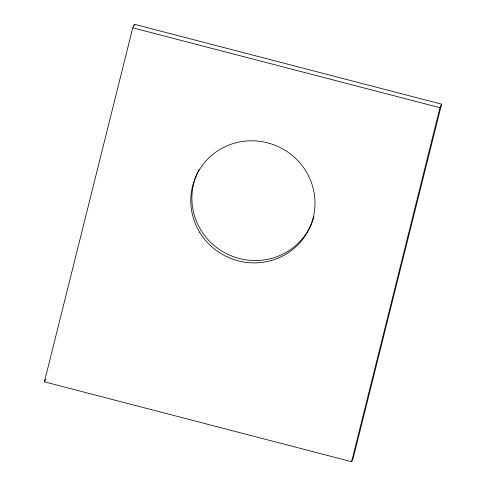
<?xml version="1.0" encoding="UTF-8"?>
<svg xmlns="http://www.w3.org/2000/svg" width="486" height="486" viewBox="0 0 486 486"><rect width="100%" height="100%" fill="white"/><g stroke="black" fill="none" stroke-linecap="round" stroke-linejoin="round"><path stroke-width="0.73" d="M44.402 381.82L132.775 27.823L134.415 24.3L441.598 104.18L353.225 458.177L351.585 461.7L44.402 381.82L45.502 379.475M134.051 25.77L134.415 24.3M351.585 461.7L439.952 107.704L441.598 104.18M132.775 27.823L439.952 107.704M313.944 216.647A62.402 60.75 25 0 1 231.148 255.806A62.402 60.75 25 0 1 199.151 169.736M199.813 232.478A62.402 60.75 25 0 0 307.359 232.278A62.402 60.75 25 0 0 251.499 140.8A62.402 60.75 25 0 0 199.813 232.478"/></g></svg>
